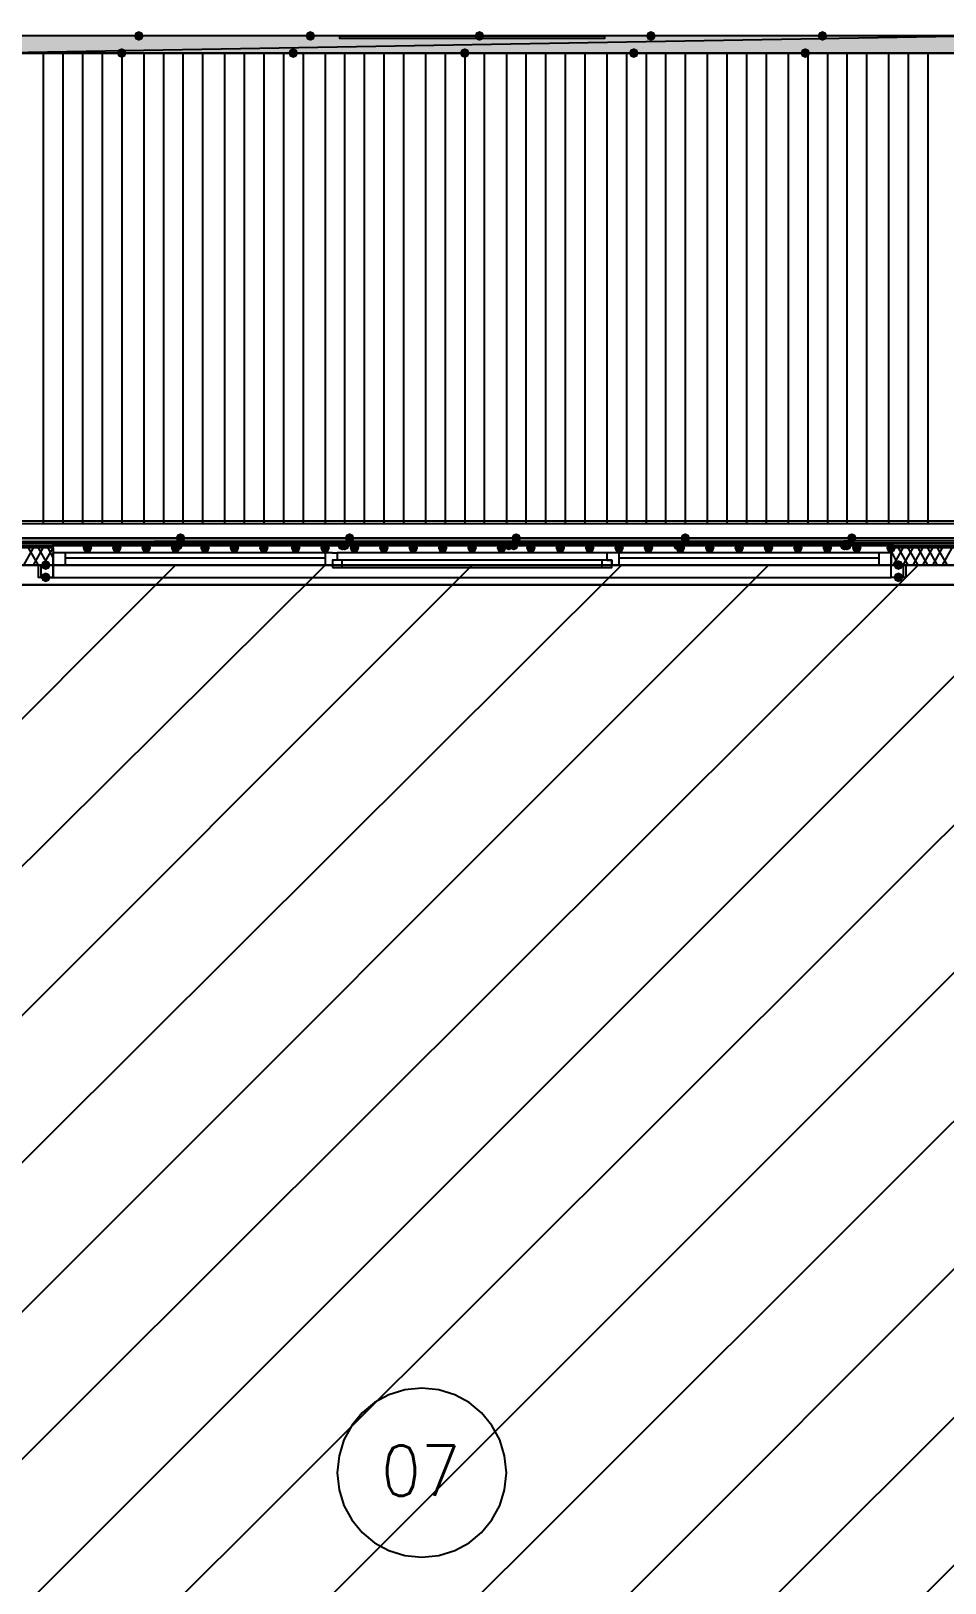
# Model space of a CAD drawing. Header units: millimetres. Extents: x 0 to 420, y 0 to 297.
# Drawn here: x 260.31 to 276.1, y 219.01 to 245.83 of the extents above; entities that cross this region are included whole.
import ezdxf

# ---------------------------------------------------------------- set-up
doc = ezdxf.new("R2010")
doc.units = ezdxf.units.MM
doc.layers.get('0').update_dxf_attribs({"linetype": 'CONTINUOUS'})
doc.styles.get("Standard").update_dxf_attribs({"font": 'STANDARD'})

msp = doc.modelspace()

# ---------------------------------------------------------------- hatches: boundary and pattern name
at = {"true_color": 0x000007}
h = msp.add_hatch(color=0, dxfattribs=at)
h.paths.add_polyline_path([(276.606, 245.448667), (259.249333, 245.448667), (276.606, 245.745)], flags=0)
h.paths.add_polyline_path([(259.249333, 245.448667), (276.606, 245.745), (259.249333, 245.745)], flags=0)
at = {"true_color": 0x0000fe}
for points in [[(262.255, 245.745), (262.230129, 245.685204), (262.170333, 245.660333), (262.110538, 245.685204), (262.085667, 245.745), (262.110537, 245.804796), (262.170333, 245.829667), (262.230129, 245.804796)], [(265.218333, 245.745), (265.193463, 245.685204), (265.133667, 245.660333), (265.073871, 245.685204), (265.049, 245.745), (265.073871, 245.804796), (265.133667, 245.829667), (265.193462, 245.804796)], [(268.139333, 245.745), (268.114462, 245.685204), (268.054667, 245.660333), (267.994871, 245.685204), (267.97, 245.745), (267.994871, 245.804796), (268.054667, 245.829667), (268.114462, 245.804796)], [(271.102667, 245.745), (271.077796, 245.685204), (271.018, 245.660333), (270.958204, 245.685204), (270.933333, 245.745), (270.958204, 245.804796), (271.018, 245.829667), (271.077796, 245.804796)], [(274.066, 245.745), (274.041129, 245.685204), (273.981333, 245.660333), (273.921538, 245.685204), (273.896667, 245.745), (273.921537, 245.804796), (273.981333, 245.829667), (274.041129, 245.804796)], [(261.958667, 245.448667), (261.933796, 245.388871), (261.874, 245.364), (261.814204, 245.388871), (261.789333, 245.448667), (261.814204, 245.508462), (261.874, 245.533333), (261.933796, 245.508463)], [(264.922, 245.448667), (264.897129, 245.388871), (264.837333, 245.364), (264.777537, 245.388871), (264.752667, 245.448667), (264.777537, 245.508462), (264.837333, 245.533333), (264.897129, 245.508463)], [(267.885333, 245.448667), (267.860462, 245.388871), (267.800667, 245.364), (267.740871, 245.388871), (267.716, 245.448667), (267.740871, 245.508462), (267.800667, 245.533333), (267.860462, 245.508463)], [(270.806333, 245.448667), (270.781462, 245.388871), (270.721667, 245.364), (270.661871, 245.388871), (270.637, 245.448667), (270.661871, 245.508462), (270.721667, 245.533333), (270.781462, 245.508463)], [(273.769667, 245.448667), (273.744796, 245.388871), (273.685, 245.364), (273.625204, 245.388871), (273.600333, 245.448667), (273.625204, 245.508462), (273.685, 245.533333), (273.744796, 245.508463)], [(262.974667, 237.066667), (262.949796, 237.006871), (262.89, 236.982), (262.830204, 237.006871), (262.805333, 237.066667), (262.830204, 237.126462), (262.89, 237.151333), (262.949796, 237.126463)], [(265.895667, 237.066667), (265.870796, 237.006871), (265.811, 236.982), (265.751204, 237.006871), (265.726333, 237.066667), (265.751204, 237.126462), (265.811, 237.151333), (265.870796, 237.126463)], [(268.774333, 237.066667), (268.749462, 237.006871), (268.689667, 236.982), (268.629871, 237.006871), (268.605, 237.066667), (268.629871, 237.126462), (268.689667, 237.151333), (268.749462, 237.126463)], [(271.695333, 237.066667), (271.670462, 237.006871), (271.610667, 236.982), (271.550871, 237.006871), (271.526, 237.066667), (271.550871, 237.126462), (271.610667, 237.151333), (271.670462, 237.126463)], [(274.574, 237.066667), (274.549129, 237.006871), (274.489333, 236.982), (274.429538, 237.006871), (274.404667, 237.066667), (274.429537, 237.126462), (274.489333, 237.151333), (274.549129, 237.126463)], [(262.89, 236.939667), (262.865129, 236.879871), (262.805333, 236.855), (262.745538, 236.879871), (262.720667, 236.939667), (262.745537, 236.999462), (262.805333, 237.024333), (262.865129, 236.999463)], [(262.932333, 236.939667), (262.907462, 236.879871), (262.847667, 236.855), (262.787871, 236.879871), (262.763, 236.939667), (262.787871, 236.999462), (262.847667, 237.024333), (262.907462, 236.999463)], [(262.932333, 236.939667), (262.907462, 236.879871), (262.847667, 236.855), (262.787871, 236.879871), (262.763, 236.939667), (262.787871, 236.999462), (262.847667, 237.024333), (262.907462, 236.999463)], [(265.768667, 236.939667), (265.743796, 236.879871), (265.684, 236.855), (265.624204, 236.879871), (265.599333, 236.939667), (265.624204, 236.999462), (265.684, 237.024333), (265.743796, 236.999463)], [(265.811, 236.939667), (265.786129, 236.879871), (265.726333, 236.855), (265.666538, 236.879871), (265.641667, 236.939667), (265.666537, 236.999462), (265.726333, 237.024333), (265.786129, 236.999463)], [(265.811, 236.939667), (265.786129, 236.879871), (265.726333, 236.855), (265.666538, 236.879871), (265.641667, 236.939667), (265.666537, 236.999462), (265.726333, 237.024333), (265.786129, 236.999463)], [(268.647333, 236.939667), (268.622462, 236.879871), (268.562667, 236.855), (268.502871, 236.879871), (268.478, 236.939667), (268.502871, 236.999462), (268.562667, 237.024333), (268.622462, 236.999463)], [(268.732, 236.939667), (268.707129, 236.879871), (268.647333, 236.855), (268.587538, 236.879871), (268.562667, 236.939667), (268.587537, 236.999462), (268.647333, 237.024333), (268.707129, 236.999463)], [(268.732, 236.939667), (268.707129, 236.879871), (268.647333, 236.855), (268.587538, 236.879871), (268.562667, 236.939667), (268.587537, 236.999462), (268.647333, 237.024333), (268.707129, 236.999463)], [(271.568333, 236.939667), (271.543463, 236.879871), (271.483667, 236.855), (271.423871, 236.879871), (271.399, 236.939667), (271.423871, 236.999462), (271.483667, 237.024333), (271.543462, 236.999463)], [(271.610667, 236.939667), (271.585796, 236.879871), (271.526, 236.855), (271.466204, 236.879871), (271.441333, 236.939667), (271.466204, 236.999462), (271.526, 237.024333), (271.585796, 236.999463)], [(271.610667, 236.939667), (271.585796, 236.879871), (271.526, 236.855), (271.466204, 236.879871), (271.441333, 236.939667), (271.466204, 236.999462), (271.526, 237.024333), (271.585796, 236.999463)], [(274.447, 236.939667), (274.422129, 236.879871), (274.362333, 236.855), (274.302537, 236.879871), (274.277667, 236.939667), (274.302537, 236.999462), (274.362333, 237.024333), (274.422129, 236.999463)], [(274.489333, 236.939667), (274.464462, 236.879871), (274.404667, 236.855), (274.344871, 236.879871), (274.32, 236.939667), (274.344871, 236.999462), (274.404667, 237.024333), (274.464462, 236.999463)], [(274.489333, 236.939667), (274.464462, 236.879871), (274.404667, 236.855), (274.344871, 236.879871), (274.32, 236.939667), (274.344871, 236.999462), (274.404667, 237.024333), (274.464462, 236.999463)]]:
    msp.add_hatch(color=0, dxfattribs=at).paths.add_polyline_path(points, flags=0)
at = {"true_color": 0x000007}
h = msp.add_hatch(color=0, dxfattribs=at)
h.paths.add_polyline_path([(119.507, 237.066667), (381.550333, 237.066667), (119.507, 236.939667)], flags=0)
h.paths.add_polyline_path([(381.550333, 237.066667), (119.507, 236.939667), (381.550333, 236.939667)], flags=0)
for points in [[(261.366, 236.897333), (261.341129, 236.837537), (261.281333, 236.812667), (261.221538, 236.837537), (261.196667, 236.897333), (261.221537, 236.957129), (261.281333, 236.982), (261.341129, 236.957129)], [(261.874, 236.897333), (261.849129, 236.837537), (261.789333, 236.812667), (261.729537, 236.837537), (261.704667, 236.897333), (261.729537, 236.957129), (261.789333, 236.982), (261.849129, 236.957129)], [(262.382, 236.897333), (262.357129, 236.837537), (262.297333, 236.812667), (262.237538, 236.837537), (262.212667, 236.897333), (262.237537, 236.957129), (262.297333, 236.982), (262.357129, 236.957129)], [(262.89, 236.897333), (262.865129, 236.837537), (262.805333, 236.812667), (262.745538, 236.837537), (262.720667, 236.897333), (262.745537, 236.957129), (262.805333, 236.982), (262.865129, 236.957129)], [(263.398, 236.897333), (263.373129, 236.837537), (263.313333, 236.812667), (263.253537, 236.837537), (263.228667, 236.897333), (263.253537, 236.957129), (263.313333, 236.982), (263.373129, 236.957129)], [(263.906, 236.897333), (263.881129, 236.837537), (263.821333, 236.812667), (263.761538, 236.837537), (263.736667, 236.897333), (263.761537, 236.957129), (263.821333, 236.982), (263.881129, 236.957129)], [(264.414, 236.897333), (264.389129, 236.837537), (264.329333, 236.812667), (264.269538, 236.837537), (264.244667, 236.897333), (264.269537, 236.957129), (264.329333, 236.982), (264.389129, 236.957129)], [(264.964333, 236.897333), (264.939462, 236.837537), (264.879667, 236.812667), (264.819871, 236.837537), (264.795, 236.897333), (264.819871, 236.957129), (264.879667, 236.982), (264.939462, 236.957129)], [(265.472333, 236.897333), (265.447462, 236.837537), (265.387667, 236.812667), (265.327871, 236.837537), (265.303, 236.897333), (265.327871, 236.957129), (265.387667, 236.982), (265.447462, 236.957129)], [(265.980333, 236.897333), (265.955462, 236.837537), (265.895667, 236.812667), (265.835871, 236.837537), (265.811, 236.897333), (265.835871, 236.957129), (265.895667, 236.982), (265.955462, 236.957129)], [(266.488333, 236.897333), (266.463462, 236.837537), (266.403667, 236.812667), (266.343871, 236.837537), (266.319, 236.897333), (266.343871, 236.957129), (266.403667, 236.982), (266.463462, 236.957129)], [(266.996333, 236.897333), (266.971462, 236.837537), (266.911667, 236.812667), (266.851871, 236.837537), (266.827, 236.897333), (266.851871, 236.957129), (266.911667, 236.982), (266.971462, 236.957129)], [(267.504333, 236.897333), (267.479462, 236.837537), (267.419667, 236.812667), (267.359871, 236.837537), (267.335, 236.897333), (267.359871, 236.957129), (267.419667, 236.982), (267.479462, 236.957129)], [(268.012333, 236.897333), (267.987462, 236.837537), (267.927667, 236.812667), (267.867871, 236.837537), (267.843, 236.897333), (267.867871, 236.957129), (267.927667, 236.982), (267.987462, 236.957129)], [(268.520333, 236.897333), (268.495462, 236.837537), (268.435667, 236.812667), (268.375871, 236.837537), (268.351, 236.897333), (268.375871, 236.957129), (268.435667, 236.982), (268.495462, 236.957129)], [(269.028333, 236.897333), (269.003462, 236.837537), (268.943667, 236.812667), (268.883871, 236.837537), (268.859, 236.897333), (268.883871, 236.957129), (268.943667, 236.982), (269.003462, 236.957129)], [(269.536333, 236.897333), (269.511462, 236.837537), (269.451667, 236.812667), (269.391871, 236.837537), (269.367, 236.897333), (269.391871, 236.957129), (269.451667, 236.982), (269.511462, 236.957129)], [(270.044333, 236.897333), (270.019463, 236.837537), (269.959667, 236.812667), (269.899871, 236.837537), (269.875, 236.897333), (269.899871, 236.957129), (269.959667, 236.982), (270.019462, 236.957129)], [(270.552333, 236.897333), (270.527462, 236.837537), (270.467667, 236.812667), (270.407871, 236.837537), (270.383, 236.897333), (270.407871, 236.957129), (270.467667, 236.982), (270.527462, 236.957129)], [(271.060333, 236.897333), (271.035462, 236.837537), (270.975667, 236.812667), (270.915871, 236.837537), (270.891, 236.897333), (270.915871, 236.957129), (270.975667, 236.982), (271.035462, 236.957129)], [(271.610667, 236.897333), (271.585796, 236.837537), (271.526, 236.812667), (271.466204, 236.837537), (271.441333, 236.897333), (271.466204, 236.957129), (271.526, 236.982), (271.585796, 236.957129)], [(272.118667, 236.897333), (272.093796, 236.837537), (272.034, 236.812667), (271.974204, 236.837537), (271.949333, 236.897333), (271.974204, 236.957129), (272.034, 236.982), (272.093796, 236.957129)], [(272.626667, 236.897333), (272.601796, 236.837537), (272.542, 236.812667), (272.482204, 236.837537), (272.457333, 236.897333), (272.482204, 236.957129), (272.542, 236.982), (272.601796, 236.957129)], [(273.134667, 236.897333), (273.109796, 236.837537), (273.05, 236.812667), (272.990204, 236.837537), (272.965333, 236.897333), (272.990204, 236.957129), (273.05, 236.982), (273.109796, 236.957129)], [(273.642667, 236.897333), (273.617796, 236.837537), (273.558, 236.812667), (273.498204, 236.837537), (273.473333, 236.897333), (273.498204, 236.957129), (273.558, 236.982), (273.617796, 236.957129)], [(274.150667, 236.897333), (274.125796, 236.837537), (274.066, 236.812667), (274.006204, 236.837537), (273.981333, 236.897333), (274.006204, 236.957129), (274.066, 236.982), (274.125796, 236.957129)], [(274.658667, 236.897333), (274.633796, 236.837537), (274.574, 236.812667), (274.514204, 236.837537), (274.489333, 236.897333), (274.514204, 236.957129), (274.574, 236.982), (274.633796, 236.957129)], [(275.251333, 236.897333), (275.226462, 236.837537), (275.166667, 236.812667), (275.106871, 236.837537), (275.082, 236.897333), (275.106871, 236.957129), (275.166667, 236.982), (275.226462, 236.957129)], [(260.646333, 236.601), (260.621463, 236.541204), (260.561667, 236.516333), (260.501871, 236.541204), (260.477, 236.601), (260.501871, 236.660796), (260.561667, 236.685667), (260.621462, 236.660796)], [(275.378333, 236.601), (275.353462, 236.541204), (275.293667, 236.516333), (275.233871, 236.541204), (275.209, 236.601), (275.233871, 236.660796), (275.293667, 236.685667), (275.353462, 236.660796)], [(260.646333, 236.389333), (260.621463, 236.329537), (260.561667, 236.304667), (260.501871, 236.329537), (260.477, 236.389333), (260.501871, 236.449129), (260.561667, 236.474), (260.621462, 236.449129)], [(275.378333, 236.389333), (275.353462, 236.329537), (275.293667, 236.304667), (275.233871, 236.329537), (275.209, 236.389333), (275.233871, 236.449129), (275.293667, 236.474), (275.353462, 236.449129)]]:
    msp.add_hatch(color=0, dxfattribs=at).paths.add_polyline_path(points, flags=0)

# ---------------------------------------------------------------- linework, layer by layer
at = {"color": 0, "true_color": 0x000007}
for points in [[(276.606, 245.745), (259.249333, 245.745)], [(265.641667, 245.702667), (265.641667, 245.745), (270.213667, 245.745)], [(119.507, 236.939667), (381.550333, 236.939667), (119.507, 236.939667), (381.550333, 236.939667)], [(119.507, 236.939667), (381.550333, 236.939667)], [(119.507, 236.939667), (381.550333, 236.939667)], [(260.688667, 236.897333), (257.767667, 236.897333)], [(260.180667, 236.601), (260.35, 236.897333)], [(260.434667, 236.601), (260.265333, 236.897333)], [(260.35, 236.601), (260.519333, 236.897333)], [(260.604, 236.601), (260.434667, 236.897333)], [(260.519333, 236.601), (260.688667, 236.897333)], [(260.688667, 236.728), (260.604, 236.897333)], [(260.688667, 236.897333), (260.688667, 236.982), (275.166667, 236.982), (275.166667, 236.897333)], [(260.688667, 236.897333), (260.688667, 236.812667), (260.688667, 236.601)], [(260.688667, 236.897333), (260.688667, 236.812667)], [(260.688667, 236.601), (260.900333, 236.601), (260.900333, 236.812667), (260.688667, 236.812667)], [(265.387667, 236.812667), (260.900333, 236.812667)], [(265.514667, 236.812667), (265.387667, 236.812667), (265.387667, 236.601), (265.514667, 236.601)], [(265.514667, 236.812667), (265.599333, 236.812667), (265.599333, 236.685667), (265.514667, 236.685667), (265.514667, 236.601)], [(270.256, 236.812667), (265.599333, 236.812667)], [(270.340667, 236.812667), (270.256, 236.812667), (270.256, 236.685667), (270.340667, 236.685667), (270.340667, 236.601)], [(270.340667, 236.601), (270.467667, 236.601), (270.467667, 236.812667), (270.340667, 236.812667)], [(274.955, 236.812667), (270.467667, 236.812667)], [(275.166667, 236.812667), (274.955, 236.812667), (274.955, 236.601), (275.166667, 236.601)], [(275.166667, 236.812667), (275.209, 236.897333)], [(275.166667, 236.897333), (275.166667, 236.812667), (275.166667, 236.601)], [(275.166667, 236.897333), (275.166667, 236.812667)], [(278.087667, 236.897333), (275.166667, 236.897333)], [(275.293667, 236.601), (275.166667, 236.855)], [(275.209, 236.601), (275.378333, 236.897333)], [(275.463, 236.601), (275.293667, 236.897333)], [(275.378333, 236.601), (275.547667, 236.897333)], [(275.632333, 236.601), (275.463, 236.897333)], [(275.547667, 236.601), (275.717, 236.897333)], [(275.801667, 236.601), (275.632333, 236.897333)], [(275.717, 236.601), (275.886333, 236.897333)], [(275.971, 236.601), (275.801667, 236.897333)], [(275.886333, 236.601), (276.055667, 236.897333)], [(276.140333, 236.601), (275.971, 236.897333)], [(276.055667, 236.601), (276.225, 236.897333)], [(258.868333, 236.601), (260.688667, 236.601)], [(260.688667, 236.601), (260.688667, 236.643333)], [(267.927667, 236.601), (260.688667, 236.601), (260.688667, 236.516333)], [(267.927667, 236.601), (260.688667, 236.601), (260.688667, 236.516333)], [(260.688667, 236.601), (275.166667, 236.601)], [(260.900333, 236.728), (265.387667, 236.728)], [(260.900333, 236.601), (265.387667, 236.601)], [(270.171333, 236.685667), (265.684, 236.685667)], [(265.684, 236.601), (270.171333, 236.601)], [(265.684, 236.558667), (270.171333, 236.558667)], [(265.684, 236.558667), (270.171333, 236.558667)], [(275.166667, 236.516333), (275.166667, 236.601), (267.927667, 236.601)], [(275.166667, 236.516333), (275.166667, 236.601), (267.927667, 236.601)], [(270.467667, 236.728), (274.955, 236.728)], [(270.467667, 236.601), (274.955, 236.601)], [(275.166667, 236.601), (278.087667, 236.601)], [(260.688667, 236.516333), (260.688667, 236.389333), (267.927667, 236.389333)], [(260.688667, 236.516333), (260.688667, 236.389333), (267.927667, 236.389333)], [(267.927667, 236.389333), (275.166667, 236.389333), (275.166667, 236.516333)], [(267.927667, 236.389333), (275.166667, 236.389333), (275.166667, 236.516333)], [(268.520333, 220.9165), (268.490661, 221.210844), (268.405561, 221.484996), (268.270905, 221.733083), (268.092566, 221.949232), (267.876416, 222.127572), (267.628329, 222.262228), (267.354177, 222.347328), (267.059833, 222.377), (266.76549, 222.347328), (266.491338, 222.262228), (266.243251, 222.127572), (266.027101, 221.949232), (265.848762, 221.733083), (265.714106, 221.484996), (265.629005, 221.210844), (265.599333, 220.9165)], [(265.599333, 220.9165), (265.629005, 220.622156), (265.714106, 220.348004), (265.848762, 220.099917), (266.027101, 219.883768), (266.243251, 219.705428), (266.491338, 219.570772), (266.76549, 219.485672), (267.059833, 219.456), (267.354177, 219.485672), (267.628329, 219.570772), (267.876416, 219.705428), (268.092566, 219.883768), (268.270905, 220.099917), (268.405561, 220.348004), (268.490661, 220.622156), (268.520333, 220.9165)]]:
    msp.add_lwpolyline(points, dxfattribs=at)
for points in [[(276.606, 245.448667), (259.249333, 245.448667), (276.606, 245.745)], [(259.249333, 245.448667), (276.606, 245.745), (259.249333, 245.745)], [(276.606, 245.745), (259.249333, 245.745), (259.249333, 245.448667), (276.606, 245.448667)], [(270.213667, 245.745), (270.213667, 245.702667), (265.641667, 245.702667), (265.641667, 245.745)], [(381.550333, 244.898333), (381.550333, 245.448667), (119.507, 245.448667), (119.507, 244.898333), (119.507, 237.871), (119.507, 237.320667), (381.550333, 237.320667), (381.550333, 237.871)], [(276.606, 236.982), (259.249333, 236.982), (259.249333, 237.363), (276.606, 237.363)], [(119.507, 237.066667), (381.550333, 237.066667), (119.507, 236.939667)], [(381.550333, 237.066667), (119.507, 236.939667), (381.550333, 236.939667)], [(119.507, 237.066667), (119.507, 236.939667), (381.550333, 236.939667), (381.550333, 237.066667)], [(260.688667, 236.601), (260.688667, 236.812667)], [(275.166667, 236.601), (275.166667, 236.812667)], [(392.938, 236.601), (258.868333, 236.601), (258.868333, 205.613), (242.189, 205.613), (242.189, 236.601), (108.161667, 236.601), (108.161667, 119.972667), (242.189, 119.972667), (242.189, 150.960667), (258.868333, 150.960667), (258.868333, 119.972667), (392.938, 119.972667)], [(260.434667, 236.601), (260.688667, 236.601), (260.688667, 236.389333), (260.434667, 236.389333)], [(260.477, 236.601), (260.477, 236.389333), (260.688667, 236.389333), (260.688667, 236.601)], [(265.514667, 236.558667), (265.684, 236.558667), (265.684, 236.685667), (265.514667, 236.685667)], [(270.340667, 236.685667), (270.171333, 236.685667), (270.171333, 236.558667), (270.340667, 236.558667)], [(275.166667, 236.601), (275.378333, 236.601), (275.378333, 236.389333), (275.166667, 236.389333), (275.166667, 236.601), (275.420667, 236.601), (275.420667, 236.389333), (275.166667, 236.389333)], [(242.189, 236.262333), (242.189, 205.613), (258.868333, 205.613), (258.868333, 236.262333), (392.557, 236.262333), (392.557, 120.311333), (258.868333, 120.311333), (258.868333, 150.960667), (242.189, 150.960667), (242.189, 120.311333), (108.500333, 120.311333), (108.500333, 236.262333)]]:
    msp.add_lwpolyline(points, close=True, dxfattribs=at)
at = {"color": 0, "true_color": 0x0000fd}
for points in [[(260.519333, 245.448667), (260.519333, 237.320667)], [(260.858, 245.448667), (260.858, 237.320667)], [(261.196667, 245.448667), (261.196667, 237.320667)], [(261.535333, 245.448667), (261.535333, 237.320667)], [(261.874, 245.448667), (261.874, 237.320667)], [(262.255, 245.448667), (262.255, 237.320667)], [(262.593667, 245.448667), (262.593667, 237.320667)], [(262.932333, 245.448667), (262.932333, 237.320667)], [(263.271, 245.448667), (263.271, 237.320667)], [(263.652, 245.448667), (263.652, 237.320667)], [(263.990667, 245.448667), (263.990667, 237.320667)], [(264.329333, 245.448667), (264.329333, 237.320667)], [(264.668, 245.448667), (264.668, 237.320667)], [(265.006667, 245.448667), (265.006667, 237.320667)], [(265.387667, 245.448667), (265.387667, 237.320667)], [(265.726333, 245.448667), (265.726333, 237.320667)], [(266.065, 245.448667), (266.065, 237.320667)], [(266.403667, 245.448667), (266.403667, 237.320667)], [(266.742333, 245.448667), (266.742333, 237.320667)], [(267.123333, 245.448667), (267.123333, 237.320667)], [(267.462, 245.448667), (267.462, 237.320667)], [(267.800667, 245.448667), (267.800667, 237.320667)], [(268.139333, 245.448667), (268.139333, 237.320667)], [(268.520333, 245.448667), (268.520333, 237.320667)], [(268.859, 245.448667), (268.859, 237.320667)], [(269.197667, 245.448667), (269.197667, 237.320667)], [(269.536333, 245.448667), (269.536333, 237.320667)], [(269.875, 245.448667), (269.875, 237.320667)], [(270.256, 245.448667), (270.256, 237.320667)], [(270.594667, 245.448667), (270.594667, 237.320667)], [(270.933333, 245.448667), (270.933333, 237.320667)], [(271.272, 245.448667), (271.272, 237.320667)], [(271.610667, 245.448667), (271.610667, 237.320667)], [(271.991667, 245.448667), (271.991667, 237.320667)], [(272.330333, 245.448667), (272.330333, 237.320667)], [(272.669, 245.448667), (272.669, 237.320667)], [(273.007667, 245.448667), (273.007667, 237.320667)], [(273.388667, 245.448667), (273.388667, 237.320667)], [(273.727333, 245.448667), (273.727333, 237.320667)], [(274.066, 245.448667), (274.066, 237.320667)], [(274.404667, 245.448667), (274.404667, 237.320667)], [(274.743333, 245.448667), (274.743333, 237.320667)], [(275.124333, 245.448667), (275.124333, 237.320667)], [(275.463, 245.448667), (275.463, 237.320667)], [(275.801667, 245.448667), (275.801667, 237.320667)]]:
    msp.add_lwpolyline(points, dxfattribs=at)
at = {"color": 0, "true_color": 0x00002b}
msp.add_lwpolyline([(276.479, 202.141667), (276.479, 236.601), (258.868333, 236.601), (258.868333, 202.141667)], close=True, dxfattribs=at)
at = {"color": 0, "true_color": 0x000003}
for points in [[(258.868334, 232.663999), (262.805334, 236.600999)], [(258.868334, 230.123999), (265.387667, 236.600999)], [(258.868334, 227.541666), (267.927667, 236.600999)], [(258.868334, 225.001666), (270.510001, 236.600999)], [(258.868334, 222.419332), (273.050001, 236.600999)], [(258.868334, 219.879332), (275.632334, 236.600999)], [(258.868334, 217.296999), (278.172334, 236.600999)], [(258.868334, 214.756999), (280.754667, 236.600999)], [(258.868334, 212.174666), (283.294667, 236.600999)], [(258.868334, 209.634666), (285.877001, 236.600999)], [(258.868334, 207.052333), (288.417001, 236.600999)], [(258.868334, 204.512333), (290.999334, 236.600999)], [(259.080001, 202.141666), (293.539334, 236.600999)]]:
    msp.add_lwpolyline(points, dxfattribs=at)
at = {"color": 0, "true_color": 0x0000fe}
msp.add_lwpolyline([(242.189, 236.262333), (108.500333, 236.262333), (108.500333, 120.311333), (242.189, 120.311333), (242.189, 150.960667), (258.868333, 150.960667), (258.868333, 120.311333), (392.557, 120.311333), (392.557, 236.262333), (258.868333, 236.262333), (258.868333, 205.613), (242.189, 205.613)], close=True, dxfattribs=at)

# ---------------------------------------------------------------- texts
at = {"color": 0, "true_color": 0x000007, "insert": (266.36133, 221.386363), "char_height": 0.872032, "width": 1.06581688, "attachment_point": 1}
msp.add_mtext('07', dxfattribs=at)

doc.saveas('drawing.dxf')
